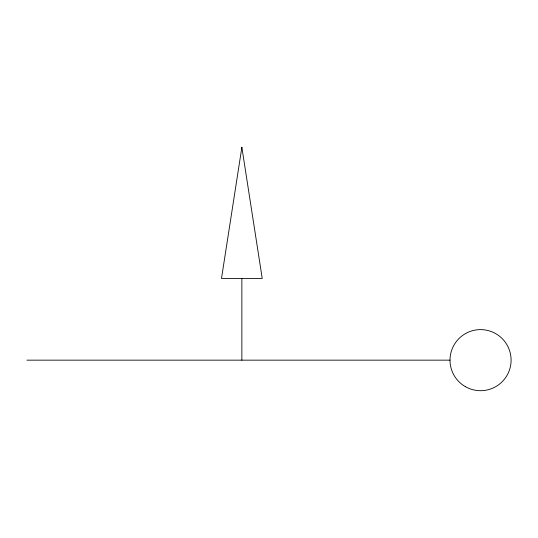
<?xml version="1.0" encoding="UTF-8"?>
<svg xmlns="http://www.w3.org/2000/svg" width="538" height="538" viewBox="0 0 538 538"><rect width="100%" height="100%" fill="white"/><g stroke="black" fill="none" stroke-linecap="round" stroke-linejoin="round"><path stroke-width="0.81" d="M26.9 360.157L450.01 360.157M241.865 278.435L241.865 360.157M241.865 147.304L221.501 278.435L262.228 278.435L241.865 147.304M465.283 386.607A30.545 30.545 0 0 0 511.1 360.157A30.545 30.545 0 0 0 465.283 333.701A30.545 30.545 0 0 0 465.283 386.607"/></g></svg>
